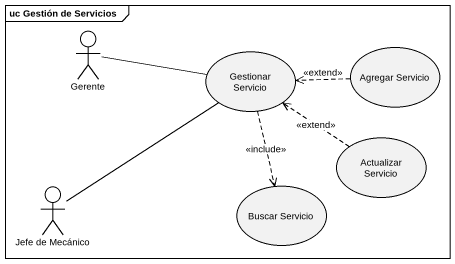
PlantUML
@startuml
mainframe uc Gestión de Servicios
actor Gerente
usecase "Gestionar Servicio" as Gestionar_Servicio
usecase "Agregar Servicio" as Agregar_Servicio
usecase "Actualizar Servicio" as Actualizar_Servicio
actor "Jefe de Mecánico" as Jefe_de_Mecánico
usecase "Buscar Servicio" as Buscar_Servicio
Gerente -right- Gestionar_Servicio
Gestionar_Servicio ..> Buscar_Servicio : <<include>>
Agregar_Servicio .left.> Gestionar_Servicio : <<extend>>
Actualizar_Servicio .up.> Gestionar_Servicio : <<extend>>
Jefe_de_Mecánico -up- Gestionar_Servicio
@enduml
